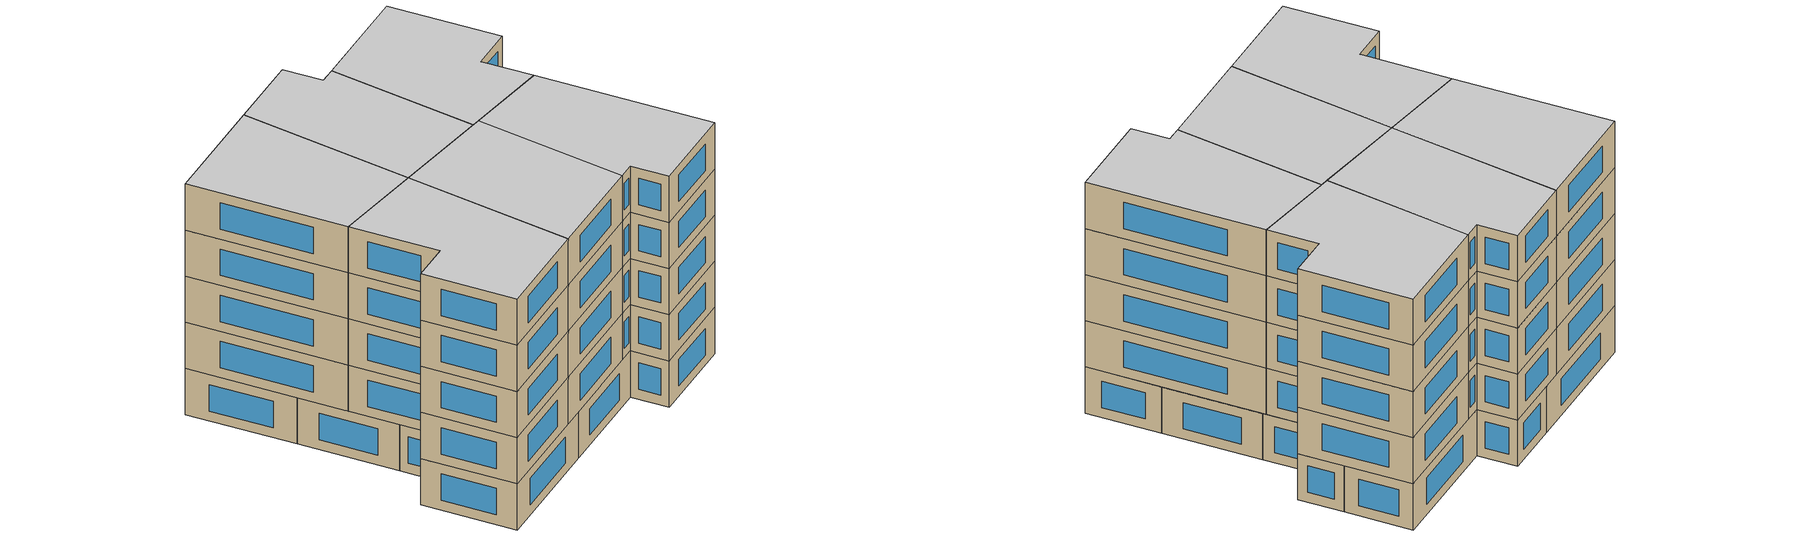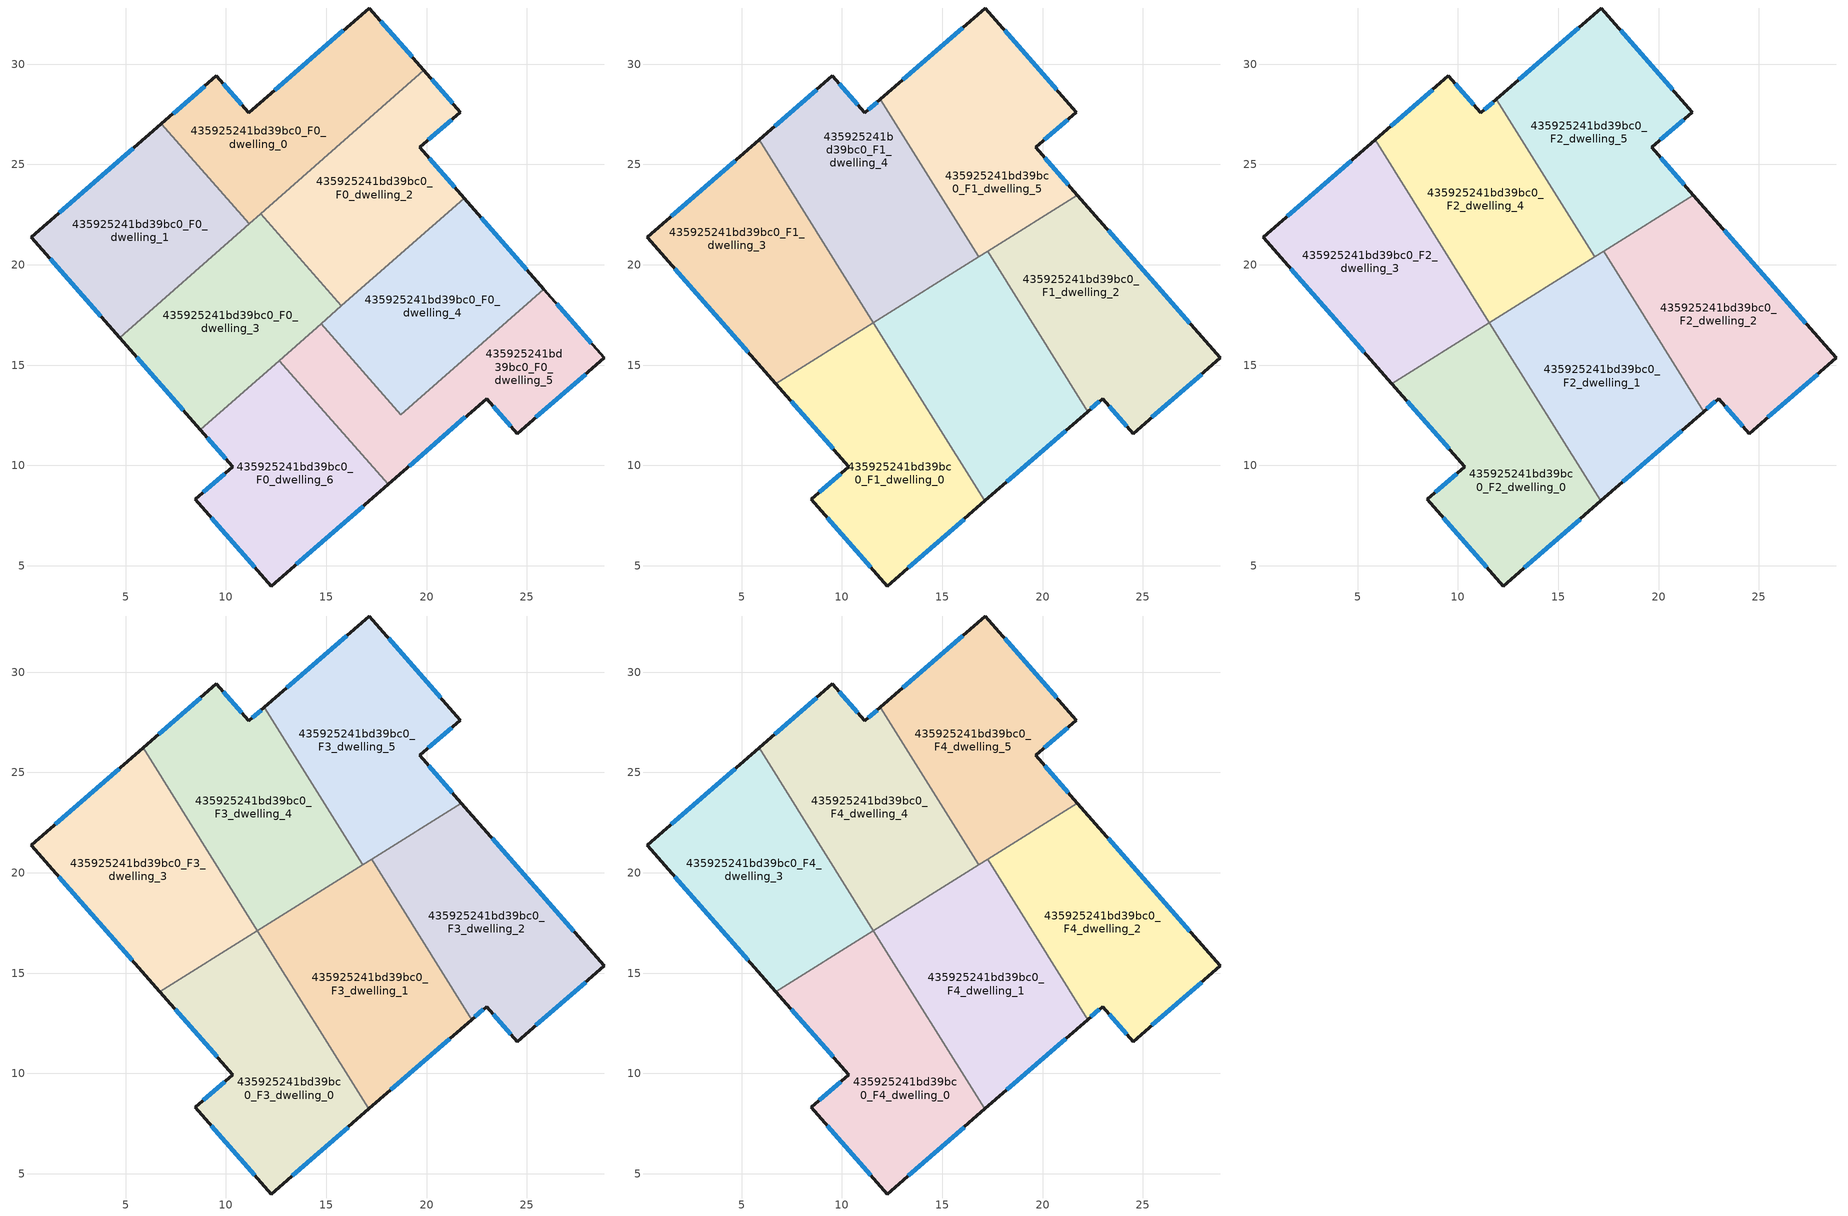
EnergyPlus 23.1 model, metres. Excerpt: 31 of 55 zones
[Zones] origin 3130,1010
435925241bd39bc0_F0_dwelling_0
 floor ground (EU_floor_Construction): 17.14,32.8 19.86,29.69 11.16,22.04 6.78,27.02 9.53,29.41 11.15,27.58 z0
 wall outside (EU_wall_Construction): 19.86,29.69 17.14,32.8 11.15,27.58 9.53,29.41 6.78,27.02 z0:3
 wall to 435925241bd39bc0_F0_dwelling_1 (EU_wall_Construction): 6.78,27.02 11.16,22.04 z0:3
 wall to 435925241bd39bc0_F0_dwelling_2 (EU_wall_Construction): 11.73,22.54 19.86,29.69 z0:3
 wall to 435925241bd39bc0_F0_dwelling_3 (EU_wall_Construction): 11.16,22.04 11.73,22.54 z0:3
 window (EU_Window_Construction): 15.86,31.68 12.43,28.69 / 19.28,30.35 17.72,32.13 / 8.94,28.9 7.37,27.53 / 10.8,27.97 9.88,29.02 z0.64:2.36
435925241bd39bc0_F0_dwelling_1
 floor ground (EU_floor_Construction): 6.78,27.02 11.16,22.04 4.7,16.36 0.3,21.38 z0
 wall outside (EU_wall_Construction): 6.78,27.02 0.3,21.38 4.7,16.36 z0:3
 wall to 435925241bd39bc0_F0_dwelling_3 (EU_wall_Construction): 4.7,16.36 11.16,22.04 z0:3
 window (EU_Window_Construction): 5.39,25.81 1.69,22.59 / 1.24,20.3 3.76,17.44 z0.64:2.36
435925241bd39bc0_F0_dwelling_2
 floor ground (EU_floor_Construction): 19.86,29.69 21.69,27.61 19.65,25.85 21.87,23.32 15.76,17.95 11.72,22.54 z0
 wall outside (EU_wall_Construction): 21.87,23.32 19.65,25.85 21.69,27.61 19.86,29.69 z0:3
 wall to 435925241bd39bc0_F0_dwelling_3 (EU_wall_Construction): 11.72,22.54 15.76,17.95 z0:3
 wall to 435925241bd39bc0_F0_dwelling_4 (EU_wall_Construction): 15.76,17.95 21.87,23.32 z0:3
 window (EU_Window_Construction): 20.09,26.22 21.25,27.23 / 21.39,23.86 20.13,25.3 / 21.3,28.06 20.26,29.24 z0.64:2.36
435925241bd39bc0_F0_dwelling_3
 floor ground (EU_floor_Construction): 11.72,22.54 15.76,17.95 8.73,11.77 4.7,16.36 z0
 wall outside (EU_wall_Construction): 4.7,16.36 8.73,11.77 z0:3
 wall to 435925241bd39bc0_F0_dwelling_6 (EU_wall_Construction): 8.73,11.77 12.66,15.22 z0:3
 wall to 435925241bd39bc0_F0_dwelling_5 (EU_wall_Construction): 12.66,15.23 14.74,17.05 z0:3
 wall to 435925241bd39bc0_F0_dwelling_4 (EU_wall_Construction): 14.74,17.05 15.76,17.95 z0:3
 window (EU_Window_Construction): 5.56,15.38 7.87,12.76 z0.64:2.36
 ceiling adiabatic (EU_roof_Construction): 15.76,17.95 14.75,19.1 6.71,14.08 8.73,11.77 z3
435925241bd39bc0_F0_dwelling_4
 floor ground (EU_floor_Construction): 21.87,23.32 25.84,18.79 18.72,12.53 14.74,17.05 z0
 wall outside (EU_wall_Construction): 25.84,18.79 21.87,23.32 z0:3
 wall to 435925241bd39bc0_F0_dwelling_5 (EU_wall_Construction): 14.74,17.05 18.72,12.53 25.84,18.79 z0:3
 window (EU_Window_Construction): 24.99,19.76 22.72,22.35 z0.64:2.36
435925241bd39bc0_F0_dwelling_5
 floor ground (EU_floor_Construction): 25.84,18.79 28.85,15.36 24.52,11.59 22.99,13.33 18.08,9.06 12.66,15.22 14.74,17.05 18.72,12.53 z0
 wall outside (EU_wall_Construction): 18.08,9.06 22.99,13.33 24.52,11.59 28.85,15.36 25.84,18.79 z0:3
 wall to 435925241bd39bc0_F0_dwelling_6 (EU_wall_Construction): 12.66,15.22 18.08,9.06 z0:3
 window (EU_Window_Construction): 28.2,16.09 26.48,18.05 / 25.45,12.4 27.92,14.55 / 23.32,12.96 24.19,11.97 / 19.13,9.97 21.94,12.42 z0.64:2.36
435925241bd39bc0_F0_dwelling_6
 floor ground (EU_floor_Construction): 12.66,15.22 18.08,9.06 12.26,3.99 8.46,8.32 10.34,9.94 8.73,11.77 z0
 wall outside (EU_wall_Construction): 8.73,11.77 10.34,9.94 8.46,8.32 12.26,3.99 18.08,9.06 z0:3
 window (EU_Window_Construction): 9.07,11.38 9.99,10.33 / 13.5,5.08 16.83,7.97 / 9.28,7.39 11.44,4.92 / 9.94,9.59 8.86,8.67 z0.64:2.36
435925241bd39bc0_F1_dwelling_0
 floor to 435925241bd39bc0_F0_dwelling_6 (EU_floor_Construction): 12.99,14.85 17.13,8.23 12.26,3.99 8.46,8.32 10.34,9.94 8.73,11.77 12.66,15.22 z3
 floor to 435925241bd39bc0_F0_dwelling_5 (EU_floor_Construction): 12.72,15.28 12.99,14.85 12.66,15.22 z3
 floor adiabatic (EU_floor_Construction): 11.57,17.12 12.72,15.28 8.73,11.77 6.71,14.08 z3
 wall outside (EU_wall_Construction): 6.71,14.08 10.34,9.94 8.46,8.32 12.26,3.99 17.13,8.23 z3:6
 wall to 435925241bd39bc0_F1_dwelling_1 (EU_wall_Construction): 17.13,8.23 11.57,17.12 z3:6
 wall to 435925241bd39bc0_F1_dwelling_3 (EU_wall_Construction): 11.57,17.11 6.71,14.08 z3:6
 window (EU_Window_Construction): 7.49,13.19 9.56,10.83 / 13.3,4.9 16.08,7.32 / 9.28,7.39 11.44,4.92 / 9.94,9.59 8.86,8.67 z3.64:5.36
435925241bd39bc0_F1_dwelling_1
 floor to 435925241bd39bc0_F0_dwelling_5 (EU_floor_Construction): 21.06,14.59 22.24,12.68 18.08,9.06 12.99,14.85 12.72,15.28 14.74,17.05 18.72,12.53 z3
 floor to 435925241bd39bc0_F0_dwelling_6 (EU_floor_Construction): 12.99,14.85 18.08,9.06 17.13,8.23 z3
 floor to 435925241bd39bc0_F0_dwelling_4 (EU_floor_Construction): 17.82,19.76 21.06,14.59 18.72,12.53 14.74,17.05 z3
 floor to 435925241bd39bc0_F0_dwelling_2 (EU_floor_Construction): 17.26,20.67 17.82,19.76 15.76,17.95 14.75,19.1 z3
 floor adiabatic (EU_floor_Construction): 14.75,19.1 15.76,17.95 12.72,15.28 11.57,17.12 z3
 wall outside (EU_wall_Construction): 17.13,8.23 22.24,12.68 z3:6
 wall to 435925241bd39bc0_F1_dwelling_2 (EU_wall_Construction): 22.24,12.68 17.26,20.67 z3:6
 wall to 435925241bd39bc0_F1_dwelling_4 (EU_wall_Construction): 16.82,20.4 11.57,17.12 z3:6
 wall to 435925241bd39bc0_F1_dwelling_5 (EU_wall_Construction): 17.25,20.67 16.82,20.4 z3:6
 window (EU_Window_Construction): 18.22,9.18 21.15,11.73 z3.64:5.36
435925241bd39bc0_F1_dwelling_2
 floor to 435925241bd39bc0_F0_dwelling_4 (EU_floor_Construction): 21.87,23.32 25.84,18.79 21.06,14.59 17.82,19.76 z3
 floor to 435925241bd39bc0_F0_dwelling_5 (EU_floor_Construction): 25.84,18.79 28.85,15.36 24.52,11.59 22.99,13.33 22.24,12.68 21.06,14.59 z3
 floor to 435925241bd39bc0_F0_dwelling_2 (EU_floor_Construction): 21.74,23.47 21.87,23.32 17.82,19.76 17.26,20.67 z3
 wall outside (EU_wall_Construction): 22.24,12.68 22.99,13.33 24.52,11.59 28.85,15.36 21.74,23.47 z3:6
 wall to 435925241bd39bc0_F1_dwelling_5 (EU_wall_Construction): 21.74,23.47 17.26,20.67 z3:6
 window (EU_Window_Construction): 27.32,17.09 23.26,21.73 / 25.45,12.4 27.92,14.55 / 23.32,12.96 24.19,11.97 / 22.4,12.82 22.83,13.19 z3.64:5.36
435925241bd39bc0_F1_dwelling_3
 floor to 435925241bd39bc0_F0_dwelling_1 (EU_floor_Construction): 5.87,26.23 9.44,20.53 4.7,16.36 0.3,21.38 z3
 floor to 435925241bd39bc0_F0_dwelling_3 (EU_floor_Construction): 9.44,20.53 11.57,17.11 6.71,14.08 4.7,16.36 z3
 wall outside (EU_wall_Construction): 5.87,26.23 0.3,21.38 6.71,14.08 z3:6
 wall to 435925241bd39bc0_F1_dwelling_4 (EU_wall_Construction): 11.57,17.11 5.87,26.23 z3:6
 window (EU_Window_Construction): 1.67,19.81 5.34,15.64 / 4.68,25.19 1.49,22.42 z3.64:5.36
435925241bd39bc0_F1_dwelling_4
 floor to 435925241bd39bc0_F0_dwelling_0 (EU_floor_Construction): 11.92,28.25 14.15,24.67 11.16,22.04 6.78,27.02 9.53,29.41 11.15,27.58 z3
 floor to 435925241bd39bc0_F0_dwelling_1 (EU_floor_Construction): 6.78,27.02 11.16,22.04 9.44,20.53 5.87,26.23 z3
 floor to 435925241bd39bc0_F0_dwelling_2 (EU_floor_Construction): 14.15,24.67 16.82,20.4 14.75,19.1 11.73,22.54 z3
 floor to 435925241bd39bc0_F0_dwelling_3 (EU_floor_Construction): 11.73,22.54 14.75,19.1 11.57,17.11 9.44,20.53 z3
 wall outside (EU_wall_Construction): 11.92,28.25 11.15,27.58 9.53,29.41 5.87,26.23 z3:6
 wall to 435925241bd39bc0_F1_dwelling_5 (EU_wall_Construction): 16.82,20.4 11.92,28.25 z3:6
 window (EU_Window_Construction): 8.75,28.73 6.65,26.91 / 10.8,27.97 9.88,29.02 / 11.75,28.1 11.31,27.72 z3.64:5.36
435925241bd39bc0_F1_dwelling_5
 floor to 435925241bd39bc0_F0_dwelling_0 (EU_floor_Construction): 17.14,32.8 19.86,29.69 14.15,24.67 11.92,28.25 z3
 floor to 435925241bd39bc0_F0_dwelling_2 (EU_floor_Construction): 19.86,29.69 21.69,27.61 19.65,25.85 21.74,23.47 16.82,20.4 14.15,24.67 z3
 wall outside (EU_wall_Construction): 21.74,23.47 19.65,25.85 21.69,27.61 17.14,32.8 11.92,28.25 z3:6
 window (EU_Window_Construction): 21.29,23.98 20.1,25.34 / 16.02,31.82 13.04,29.22 / 20.71,28.72 18.11,31.69 / 20.09,26.22 21.25,27.23 z3.64:5.36
435925241bd39bc0_F2_dwelling_0
 floor to 435925241bd39bc0_F1_dwelling_0 (EU_floor_Construction): 11.57,17.12 17.13,8.23 12.26,3.99 8.46,8.32 10.34,9.94 6.71,14.08 z6
 wall outside (EU_wall_Construction): 6.71,14.08 10.34,9.94 8.46,8.32 12.26,3.99 17.13,8.23 z6:9
 wall to 435925241bd39bc0_F2_dwelling_1 (EU_wall_Construction): 17.13,8.23 11.57,17.12 z6:9
 wall to 435925241bd39bc0_F2_dwelling_3 (EU_wall_Construction): 11.57,17.11 6.71,14.08 z6:9
 window (EU_Window_Construction): 7.49,13.19 9.56,10.83 / 13.3,4.9 16.08,7.32 / 9.28,7.39 11.44,4.92 / 9.94,9.59 8.86,8.67 z6.64:8.36
435925241bd39bc0_F2_dwelling_1
 floor to 435925241bd39bc0_F1_dwelling_1 (EU_floor_Construction): 17.26,20.67 22.24,12.68 17.13,8.23 11.57,17.12 z6
 wall outside (EU_wall_Construction): 17.13,8.23 22.24,12.68 z6:9
 wall to 435925241bd39bc0_F2_dwelling_2 (EU_wall_Construction): 22.24,12.68 17.26,20.67 z6:9
 wall to 435925241bd39bc0_F2_dwelling_4 (EU_wall_Construction): 16.82,20.4 11.57,17.12 z6:9
 wall to 435925241bd39bc0_F2_dwelling_5 (EU_wall_Construction): 17.25,20.67 16.82,20.4 z6:9
 window (EU_Window_Construction): 18.22,9.18 21.15,11.73 z6.64:8.36
435925241bd39bc0_F2_dwelling_2
 floor to 435925241bd39bc0_F1_dwelling_2 (EU_floor_Construction): 21.74,23.47 28.85,15.36 24.52,11.59 22.99,13.33 22.24,12.68 17.26,20.67 z6
 wall outside (EU_wall_Construction): 22.24,12.68 22.99,13.33 24.52,11.59 28.85,15.36 21.74,23.47 z6:9
 wall to 435925241bd39bc0_F2_dwelling_5 (EU_wall_Construction): 21.74,23.47 17.26,20.67 z6:9
 window (EU_Window_Construction): 27.32,17.09 23.26,21.73 / 25.45,12.4 27.92,14.55 / 23.32,12.96 24.19,11.97 / 22.4,12.82 22.83,13.19 z6.64:8.36
435925241bd39bc0_F2_dwelling_3
 floor to 435925241bd39bc0_F1_dwelling_3 (EU_floor_Construction): 5.87,26.23 11.57,17.11 6.71,14.08 0.3,21.38 z6
 wall outside (EU_wall_Construction): 5.87,26.23 0.3,21.38 6.71,14.08 z6:9
 wall to 435925241bd39bc0_F2_dwelling_4 (EU_wall_Construction): 11.57,17.11 5.87,26.23 z6:9
 window (EU_Window_Construction): 1.67,19.81 5.34,15.64 / 4.68,25.19 1.49,22.42 z6.64:8.36
435925241bd39bc0_F2_dwelling_4
 floor to 435925241bd39bc0_F1_dwelling_4 (EU_floor_Construction): 11.92,28.25 16.82,20.4 11.57,17.11 5.87,26.23 9.53,29.41 11.15,27.58 z6
 wall outside (EU_wall_Construction): 11.92,28.25 11.15,27.58 9.53,29.41 5.87,26.23 z6:9
 wall to 435925241bd39bc0_F2_dwelling_5 (EU_wall_Construction): 16.82,20.4 11.92,28.25 z6:9
 window (EU_Window_Construction): 8.75,28.73 6.65,26.91 / 10.8,27.97 9.88,29.02 / 11.75,28.1 11.31,27.72 z6.64:8.36
435925241bd39bc0_F2_dwelling_5
 floor to 435925241bd39bc0_F1_dwelling_5 (EU_floor_Construction): 17.14,32.8 21.69,27.61 19.65,25.85 21.74,23.47 16.82,20.4 11.92,28.25 z6
 wall outside (EU_wall_Construction): 21.74,23.47 19.65,25.85 21.69,27.61 17.14,32.8 11.92,28.25 z6:9
 window (EU_Window_Construction): 21.29,23.98 20.1,25.34 / 16.02,31.82 13.04,29.22 / 20.71,28.72 18.11,31.69 / 20.09,26.22 21.25,27.23 z6.64:8.36
435925241bd39bc0_F3_dwelling_0
 floor to 435925241bd39bc0_F2_dwelling_0 (EU_floor_Construction): 11.57,17.12 17.13,8.23 12.26,3.99 8.46,8.32 10.34,9.94 6.71,14.08 z9
 wall outside (EU_wall_Construction): 6.71,14.08 10.34,9.94 8.46,8.32 12.26,3.99 17.13,8.23 z9:12
 wall to 435925241bd39bc0_F3_dwelling_1 (EU_wall_Construction): 17.13,8.23 11.57,17.12 z9:12
 wall to 435925241bd39bc0_F3_dwelling_3 (EU_wall_Construction): 11.57,17.11 6.71,14.08 z9:12
 window (EU_Window_Construction): 7.49,13.19 9.56,10.83 / 13.3,4.9 16.08,7.32 / 9.28,7.39 11.44,4.92 / 9.94,9.59 8.86,8.67 z9.64:11.36
435925241bd39bc0_F3_dwelling_1
 floor to 435925241bd39bc0_F2_dwelling_1 (EU_floor_Construction): 17.26,20.67 22.24,12.68 17.13,8.23 11.57,17.12 z9
 wall outside (EU_wall_Construction): 17.13,8.23 22.24,12.68 z9:12
 wall to 435925241bd39bc0_F3_dwelling_2 (EU_wall_Construction): 22.24,12.68 17.26,20.67 z9:12
 wall to 435925241bd39bc0_F3_dwelling_4 (EU_wall_Construction): 16.82,20.4 11.57,17.12 z9:12
 wall to 435925241bd39bc0_F3_dwelling_5 (EU_wall_Construction): 17.25,20.67 16.82,20.4 z9:12
 window (EU_Window_Construction): 18.22,9.18 21.15,11.73 z9.64:11.36
435925241bd39bc0_F3_dwelling_2
 floor to 435925241bd39bc0_F2_dwelling_2 (EU_floor_Construction): 21.74,23.47 28.85,15.36 24.52,11.59 22.99,13.33 22.24,12.68 17.26,20.67 z9
 wall outside (EU_wall_Construction): 22.24,12.68 22.99,13.33 24.52,11.59 28.85,15.36 21.74,23.47 z9:12
 wall to 435925241bd39bc0_F3_dwelling_5 (EU_wall_Construction): 21.74,23.47 17.26,20.67 z9:12
 window (EU_Window_Construction): 27.32,17.09 23.26,21.73 / 25.45,12.4 27.92,14.55 / 23.32,12.96 24.19,11.97 / 22.4,12.82 22.83,13.19 z9.64:11.36
435925241bd39bc0_F3_dwelling_3
 floor to 435925241bd39bc0_F2_dwelling_3 (EU_floor_Construction): 5.87,26.23 11.57,17.11 6.71,14.08 0.3,21.38 z9
 wall outside (EU_wall_Construction): 5.87,26.23 0.3,21.38 6.71,14.08 z9:12
 wall to 435925241bd39bc0_F3_dwelling_4 (EU_wall_Construction): 11.57,17.11 5.87,26.23 z9:12
 window (EU_Window_Construction): 1.67,19.81 5.34,15.64 / 4.68,25.19 1.49,22.42 z9.64:11.36
435925241bd39bc0_F3_dwelling_4
 floor to 435925241bd39bc0_F2_dwelling_4 (EU_floor_Construction): 11.92,28.25 16.82,20.4 11.57,17.11 5.87,26.23 9.53,29.41 11.15,27.58 z9
 wall outside (EU_wall_Construction): 11.92,28.25 11.15,27.58 9.53,29.41 5.87,26.23 z9:12
 wall to 435925241bd39bc0_F3_dwelling_5 (EU_wall_Construction): 16.82,20.4 11.92,28.25 z9:12
 window (EU_Window_Construction): 8.75,28.73 6.65,26.91 / 10.8,27.97 9.88,29.02 / 11.75,28.1 11.31,27.72 z9.64:11.36
435925241bd39bc0_F3_dwelling_5
 floor to 435925241bd39bc0_F2_dwelling_5 (EU_floor_Construction): 17.14,32.8 21.69,27.61 19.65,25.85 21.74,23.47 16.82,20.4 11.92,28.25 z9
 wall outside (EU_wall_Construction): 21.74,23.47 19.65,25.85 21.69,27.61 17.14,32.8 11.92,28.25 z9:12
 window (EU_Window_Construction): 21.29,23.98 20.1,25.34 / 16.02,31.82 13.04,29.22 / 20.71,28.72 18.11,31.69 / 20.09,26.22 21.25,27.23 z9.64:11.36
435925241bd39bc0_F4_dwelling_0
 floor to 435925241bd39bc0_F3_dwelling_0 (EU_floor_Construction): 11.57,17.12 17.13,8.23 12.26,3.99 8.46,8.32 10.34,9.94 6.71,14.08 z12
 wall outside (EU_wall_Construction): 6.71,14.08 10.34,9.94 8.46,8.32 12.26,3.99 17.13,8.23 z12:15
 wall to 435925241bd39bc0_F4_dwelling_1 (EU_wall_Construction): 17.13,8.23 11.57,17.12 z12:15
 wall to 435925241bd39bc0_F4_dwelling_3 (EU_wall_Construction): 11.57,17.11 6.71,14.08 z12:15
 window (EU_Window_Construction): 7.49,13.19 9.56,10.83 / 13.3,4.9 16.08,7.32 / 9.28,7.39 11.44,4.92 / 9.94,9.59 8.86,8.67 z12.64:14.36
 ceiling to 435925241bd39bc0_F5_dwelling_0 (EU_floor_Construction): 17.13,8.23 11.57,17.12 6.71,14.08 10.34,9.94 8.46,8.32 12.26,3.99 z15
435925241bd39bc0_F4_dwelling_1
 floor to 435925241bd39bc0_F3_dwelling_1 (EU_floor_Construction): 17.26,20.67 22.24,12.68 17.13,8.23 11.57,17.12 z12
 wall outside (EU_wall_Construction): 17.13,8.23 22.24,12.68 z12:15
 wall to 435925241bd39bc0_F4_dwelling_2 (EU_wall_Construction): 22.24,12.68 17.26,20.67 z12:15
 wall to 435925241bd39bc0_F4_dwelling_4 (EU_wall_Construction): 16.82,20.4 11.57,17.12 z12:15
 wall to 435925241bd39bc0_F4_dwelling_5 (EU_wall_Construction): 17.25,20.67 16.82,20.4 z12:15
 window (EU_Window_Construction): 18.22,9.18 21.15,11.73 z12.64:14.36
 ceiling to 435925241bd39bc0_F5_dwelling_1 (EU_floor_Construction): 22.24,12.68 17.26,20.67 11.57,17.12 17.13,8.23 z15
435925241bd39bc0_F4_dwelling_2
 floor to 435925241bd39bc0_F3_dwelling_2 (EU_floor_Construction): 21.74,23.47 28.85,15.36 24.52,11.59 22.99,13.33 22.24,12.68 17.26,20.67 z12
 wall outside (EU_wall_Construction): 22.24,12.68 22.99,13.33 24.52,11.59 28.85,15.36 21.74,23.47 z12:15
 wall to 435925241bd39bc0_F4_dwelling_5 (EU_wall_Construction): 21.74,23.47 17.26,20.67 z12:15
 window (EU_Window_Construction): 27.32,17.09 23.26,21.73 / 25.45,12.4 27.92,14.55 / 23.32,12.96 24.19,11.97 / 22.4,12.82 22.83,13.19 z12.64:14.36
 ceiling to 435925241bd39bc0_F5_dwelling_2 (EU_floor_Construction): 28.85,15.36 21.74,23.47 17.26,20.67 22.24,12.68 22.99,13.33 24.52,11.59 z15
435925241bd39bc0_F4_dwelling_3
 floor to 435925241bd39bc0_F3_dwelling_3 (EU_floor_Construction): 5.87,26.23 11.57,17.11 6.71,14.08 0.3,21.38 z12
 wall outside (EU_wall_Construction): 5.87,26.23 0.3,21.38 6.71,14.08 z12:15
 wall to 435925241bd39bc0_F4_dwelling_4 (EU_wall_Construction): 11.57,17.11 5.87,26.23 z12:15
 window (EU_Window_Construction): 1.67,19.81 5.34,15.64 / 4.68,25.19 1.49,22.42 z12.64:14.36
 ceiling to 435925241bd39bc0_F5_dwelling_3 (EU_floor_Construction): 11.57,17.11 5.87,26.23 0.3,21.38 6.71,14.08 z15
435925241bd39bc0_F4_dwelling_4
 floor to 435925241bd39bc0_F3_dwelling_4 (EU_floor_Construction): 11.92,28.25 16.82,20.4 11.57,17.11 5.87,26.23 9.53,29.41 11.15,27.58 z12
 wall outside (EU_wall_Construction): 11.92,28.25 11.15,27.58 9.53,29.41 5.87,26.23 z12:15
 wall to 435925241bd39bc0_F4_dwelling_5 (EU_wall_Construction): 16.82,20.4 11.92,28.25 z12:15
 window (EU_Window_Construction): 8.75,28.73 6.65,26.91 / 10.8,27.97 9.88,29.02 / 11.75,28.1 11.31,27.72 z12.64:14.36
 ceiling to 435925241bd39bc0_F5_dwelling_4 (EU_floor_Construction): 16.82,20.4 11.92,28.25 11.15,27.58 9.53,29.41 5.87,26.23 11.57,17.11 z15
435925241bd39bc0_F4_dwelling_5
 floor to 435925241bd39bc0_F3_dwelling_5 (EU_floor_Construction): 17.14,32.8 21.69,27.61 19.65,25.85 21.74,23.47 16.82,20.4 11.92,28.25 z12
 wall outside (EU_wall_Construction): 21.74,23.47 19.65,25.85 21.69,27.61 17.14,32.8 11.92,28.25 z12:15
 window (EU_Window_Construction): 21.29,23.98 20.1,25.34 / 16.02,31.82 13.04,29.22 / 20.71,28.72 18.11,31.69 / 20.09,26.22 21.25,27.23 z12.64:14.36
 ceiling to 435925241bd39bc0_F5_dwelling_5 (EU_floor_Construction): 21.74,23.47 19.65,25.85 21.69,27.61 17.14,32.8 11.92,28.25 16.82,20.4 z15
[Building]
EU S2 Campaign: North Axis=0; Terrain=City; Solar Distribution=FullExterior
[Site:Location]
Yerevan-Zvartnots.Intl.AP: Latitude=40.15; Longitude=44.383; Time Zone=4; Elevation=854
[SizingPeriod:WeatherFileDays]
AnnualSizingPeriod: Begin Month=1; Begin Day of Month=1; End Month=12; End Day of Month=31; Day of Week for Start Day=Monday; Use Weather File Daylight Saving Period=No; Use Weather File Rain and Snow Indicators=No
[MATERIAL]
EU_InternalMass_Material: Roughness=MediumRough; Thickness=0.1; Conductivity=1; Density=1800; Specific Heat=900; Thermal Absorptance=0.9; Solar Absorptance=0.7; Visible Absorptance=0.7
[MATERIAL:NOMASS] Roughness=MediumRough; Thermal Absorptance=0.9; Solar Absorptance=0.7; Visible Absorptance=0.7
Name | Thermal Resistance
EU_wall_NoMass | 1.05043
EU_roof_NoMass | 1.45357
EU_floor_NoMass | 0.478065
[WINDOWMATERIAL:SIMPLEGLAZINGSYSTEM]
EU_Window_SimpleGlazing: UFactor=2.5566; Solar Heat Gain Coefficient=0.75; Visible Transmittance=0.75
[CONSTRUCTION]
EU_wall_Construction: EU_wall_NoMass
EU_roof_Construction: EU_roof_NoMass
EU_floor_Construction: EU_floor_NoMass
EU_Window_Construction: EU_Window_SimpleGlazing
EU_InternalMass_Construction: EU_InternalMass_Material
[ZONE] Type=1; Multiplier=1; Ceiling Height=autocalculate; Floor Area=autocalculate; Part of Total Floor Area=Yes
Name | Volume
435925241bd39bc0_F0_dwelling_0 | 171.416
435925241bd39bc0_F1_dwelling_0; 435925241bd39bc0_F2_dwelling_0; 435925241bd39bc0_F3_dwelling_0; 435925241bd39bc0_F4_dwelling_0 | 199.975
435925241bd39bc0_F0_dwelling_1 | 171.42
435925241bd39bc0_F1_dwelling_1; 435925241bd39bc0_F2_dwelling_1; 435925241bd39bc0_F3_dwelling_1; 435925241bd39bc0_F4_dwelling_1 | 199.999
435925241bd39bc0_F0_dwelling_2 | 171.419
435925241bd39bc0_F1_dwelling_2; 435925241bd39bc0_F2_dwelling_2; 435925241bd39bc0_F3_dwelling_2; 435925241bd39bc0_F4_dwelling_2 | 199.983
435925241bd39bc0_F0_dwelling_3 | 171.424
435925241bd39bc0_F1_dwelling_3; 435925241bd39bc0_F2_dwelling_3; 435925241bd39bc0_F3_dwelling_3; 435925241bd39bc0_F4_dwelling_3 | 200.003
435925241bd39bc0_F0_dwelling_4 | 171.43
435925241bd39bc0_F1_dwelling_4; 435925241bd39bc0_F2_dwelling_4; 435925241bd39bc0_F3_dwelling_4; 435925241bd39bc0_F4_dwelling_4 | 199.979
435925241bd39bc0_F0_dwelling_5 | 171.413
435925241bd39bc0_F1_dwelling_5; 435925241bd39bc0_F2_dwelling_5; 435925241bd39bc0_F3_dwelling_5; 435925241bd39bc0_F4_dwelling_5 | 199.982
435925241bd39bc0_F0_dwelling_6 | 171.428
[INTERNALMASS] Construction=EU_InternalMass_Construction
Name | Zone or ZoneList | Surface Area
435925241bd39bc0_F0_dwelling_0_EU_InternalMass | 435925241bd39bc0_F0_dwelling_0 | 57.1393
435925241bd39bc0_F0_dwelling_1_EU_InternalMass | 435925241bd39bc0_F0_dwelling_1 | 57.14
435925241bd39bc0_F0_dwelling_2_EU_InternalMass | 435925241bd39bc0_F0_dwelling_2 | 57.1394
435925241bd39bc0_F0_dwelling_3_EU_InternalMass | 435925241bd39bc0_F0_dwelling_3 | 57.1407
435925241bd39bc0_F0_dwelling_4_EU_InternalMass | 435925241bd39bc0_F0_dwelling_4 | 57.1422
435925241bd39bc0_F0_dwelling_5_EU_InternalMass | 435925241bd39bc0_F0_dwelling_5 | 57.1378
435925241bd39bc0_F0_dwelling_6_EU_InternalMass | 435925241bd39bc0_F0_dwelling_6 | 57.1424
435925241bd39bc0_F1_dwelling_0_EU_InternalMass | 435925241bd39bc0_F1_dwelling_0 | 66.6584
435925241bd39bc0_F1_dwelling_1_EU_InternalMass | 435925241bd39bc0_F1_dwelling_1 | 66.6665
435925241bd39bc0_F1_dwelling_2_EU_InternalMass | 435925241bd39bc0_F1_dwelling_2 | 66.661
435925241bd39bc0_F1_dwelling_3_EU_InternalMass | 435925241bd39bc0_F1_dwelling_3 | 66.6677
435925241bd39bc0_F1_dwelling_4_EU_InternalMass | 435925241bd39bc0_F1_dwelling_4 | 66.6595
435925241bd39bc0_F1_dwelling_5_EU_InternalMass | 435925241bd39bc0_F1_dwelling_5 | 66.6609
435925241bd39bc0_F2_dwelling_0_EU_InternalMass | 435925241bd39bc0_F2_dwelling_0 | 66.6584
435925241bd39bc0_F2_dwelling_1_EU_InternalMass | 435925241bd39bc0_F2_dwelling_1 | 66.6665
435925241bd39bc0_F2_dwelling_2_EU_InternalMass | 435925241bd39bc0_F2_dwelling_2 | 66.661
435925241bd39bc0_F2_dwelling_3_EU_InternalMass | 435925241bd39bc0_F2_dwelling_3 | 66.6677
435925241bd39bc0_F2_dwelling_4_EU_InternalMass | 435925241bd39bc0_F2_dwelling_4 | 66.6595
435925241bd39bc0_F2_dwelling_5_EU_InternalMass | 435925241bd39bc0_F2_dwelling_5 | 66.6609
435925241bd39bc0_F3_dwelling_0_EU_InternalMass | 435925241bd39bc0_F3_dwelling_0 | 66.6584
435925241bd39bc0_F3_dwelling_1_EU_InternalMass | 435925241bd39bc0_F3_dwelling_1 | 66.6665
435925241bd39bc0_F3_dwelling_2_EU_InternalMass | 435925241bd39bc0_F3_dwelling_2 | 66.661
435925241bd39bc0_F3_dwelling_3_EU_InternalMass | 435925241bd39bc0_F3_dwelling_3 | 66.6677
435925241bd39bc0_F3_dwelling_4_EU_InternalMass | 435925241bd39bc0_F3_dwelling_4 | 66.6595
435925241bd39bc0_F3_dwelling_5_EU_InternalMass | 435925241bd39bc0_F3_dwelling_5 | 66.6609
435925241bd39bc0_F4_dwelling_0_EU_InternalMass | 435925241bd39bc0_F4_dwelling_0 | 66.6584
435925241bd39bc0_F4_dwelling_1_EU_InternalMass | 435925241bd39bc0_F4_dwelling_1 | 66.6665
435925241bd39bc0_F4_dwelling_2_EU_InternalMass | 435925241bd39bc0_F4_dwelling_2 | 66.661
435925241bd39bc0_F4_dwelling_3_EU_InternalMass | 435925241bd39bc0_F4_dwelling_3 | 66.6677
435925241bd39bc0_F4_dwelling_4_EU_InternalMass | 435925241bd39bc0_F4_dwelling_4 | 66.6595
435925241bd39bc0_F4_dwelling_5_EU_InternalMass | 435925241bd39bc0_F4_dwelling_5 | 66.6609
[OTHEREQUIPMENT] Fuel Type=Electricity; Design Level Calculation Method=Watts/Area; Power per Zone Floor Area=1; Fraction Latent=0; Fraction Radiant=0; Fraction Lost=0; Carbon Dioxide Generation Rate=0; EndUse Subcategory=EU_Step8_InternalGains
Name | Zone or ZoneList or Space or SpaceList | Schedule
EU_Step8_InternalGain_435925241bd39bc0_F0_dwelling_0_f000 | 435925241bd39bc0_F0_dwelling_0 | EU_Step8_GainSchedule_435925241bd39bc0_F0_dwelling_0_f000
EU_Step8_InternalGain_435925241bd39bc0_F0_dwelling_1_f000 | 435925241bd39bc0_F0_dwelling_1 | EU_Step8_GainSchedule_435925241bd39bc0_F0_dwelling_1_f000
EU_Step8_InternalGain_435925241bd39bc0_F0_dwelling_2_f000 | 435925241bd39bc0_F0_dwelling_2 | EU_Step8_GainSchedule_435925241bd39bc0_F0_dwelling_2_f000
EU_Step8_InternalGain_435925241bd39bc0_F0_dwelling_3_f000 | 435925241bd39bc0_F0_dwelling_3 | EU_Step8_GainSchedule_435925241bd39bc0_F0_dwelling_3_f000
EU_Step8_InternalGain_435925241bd39bc0_F0_dwelling_4_f000 | 435925241bd39bc0_F0_dwelling_4 | EU_Step8_GainSchedule_435925241bd39bc0_F0_dwelling_4_f000
EU_Step8_InternalGain_435925241bd39bc0_F0_dwelling_5_f000 | 435925241bd39bc0_F0_dwelling_5 | EU_Step8_GainSchedule_435925241bd39bc0_F0_dwelling_5_f000
EU_Step8_InternalGain_435925241bd39bc0_F0_dwelling_6_f000 | 435925241bd39bc0_F0_dwelling_6 | EU_Step8_GainSchedule_435925241bd39bc0_F0_dwelling_6_f000
EU_Step8_InternalGain_435925241bd39bc0_F1_dwelling_0_f000 | 435925241bd39bc0_F1_dwelling_0 | EU_Step8_GainSchedule_435925241bd39bc0_F1_dwelling_0_f000
EU_Step8_InternalGain_435925241bd39bc0_F1_dwelling_1_f000 | 435925241bd39bc0_F1_dwelling_1 | EU_Step8_GainSchedule_435925241bd39bc0_F1_dwelling_1_f000
EU_Step8_InternalGain_435925241bd39bc0_F1_dwelling_2_f000 | 435925241bd39bc0_F1_dwelling_2 | EU_Step8_GainSchedule_435925241bd39bc0_F1_dwelling_2_f000
EU_Step8_InternalGain_435925241bd39bc0_F1_dwelling_3_f000 | 435925241bd39bc0_F1_dwelling_3 | EU_Step8_GainSchedule_435925241bd39bc0_F1_dwelling_3_f000
EU_Step8_InternalGain_435925241bd39bc0_F1_dwelling_4_f000 | 435925241bd39bc0_F1_dwelling_4 | EU_Step8_GainSchedule_435925241bd39bc0_F1_dwelling_4_f000
EU_Step8_InternalGain_435925241bd39bc0_F1_dwelling_5_f000 | 435925241bd39bc0_F1_dwelling_5 | EU_Step8_GainSchedule_435925241bd39bc0_F1_dwelling_5_f000
EU_Step8_InternalGain_435925241bd39bc0_F2_dwelling_0_f000 | 435925241bd39bc0_F2_dwelling_0 | EU_Step8_GainSchedule_435925241bd39bc0_F2_dwelling_0_f000
EU_Step8_InternalGain_435925241bd39bc0_F2_dwelling_1_f000 | 435925241bd39bc0_F2_dwelling_1 | EU_Step8_GainSchedule_435925241bd39bc0_F2_dwelling_1_f000
EU_Step8_InternalGain_435925241bd39bc0_F2_dwelling_2_f000 | 435925241bd39bc0_F2_dwelling_2 | EU_Step8_GainSchedule_435925241bd39bc0_F2_dwelling_2_f000
EU_Step8_InternalGain_435925241bd39bc0_F2_dwelling_3_f000 | 435925241bd39bc0_F2_dwelling_3 | EU_Step8_GainSchedule_435925241bd39bc0_F2_dwelling_3_f000
EU_Step8_InternalGain_435925241bd39bc0_F2_dwelling_4_f000 | 435925241bd39bc0_F2_dwelling_4 | EU_Step8_GainSchedule_435925241bd39bc0_F2_dwelling_4_f000
EU_Step8_InternalGain_435925241bd39bc0_F2_dwelling_5_f000 | 435925241bd39bc0_F2_dwelling_5 | EU_Step8_GainSchedule_435925241bd39bc0_F2_dwelling_5_f000
EU_Step8_InternalGain_435925241bd39bc0_F3_dwelling_0_f000 | 435925241bd39bc0_F3_dwelling_0 | EU_Step8_GainSchedule_435925241bd39bc0_F3_dwelling_0_f000
EU_Step8_InternalGain_435925241bd39bc0_F3_dwelling_1_f000 | 435925241bd39bc0_F3_dwelling_1 | EU_Step8_GainSchedule_435925241bd39bc0_F3_dwelling_1_f000
EU_Step8_InternalGain_435925241bd39bc0_F3_dwelling_2_f000 | 435925241bd39bc0_F3_dwelling_2 | EU_Step8_GainSchedule_435925241bd39bc0_F3_dwelling_2_f000
EU_Step8_InternalGain_435925241bd39bc0_F3_dwelling_3_f000 | 435925241bd39bc0_F3_dwelling_3 | EU_Step8_GainSchedule_435925241bd39bc0_F3_dwelling_3_f000
EU_Step8_InternalGain_435925241bd39bc0_F3_dwelling_4_f000 | 435925241bd39bc0_F3_dwelling_4 | EU_Step8_GainSchedule_435925241bd39bc0_F3_dwelling_4_f000
EU_Step8_InternalGain_435925241bd39bc0_F3_dwelling_5_f000 | 435925241bd39bc0_F3_dwelling_5 | EU_Step8_GainSchedule_435925241bd39bc0_F3_dwelling_5_f000
EU_Step8_InternalGain_435925241bd39bc0_F4_dwelling_0_f000 | 435925241bd39bc0_F4_dwelling_0 | EU_Step8_GainSchedule_435925241bd39bc0_F4_dwelling_0_f000
EU_Step8_InternalGain_435925241bd39bc0_F4_dwelling_1_f000 | 435925241bd39bc0_F4_dwelling_1 | EU_Step8_GainSchedule_435925241bd39bc0_F4_dwelling_1_f000
EU_Step8_InternalGain_435925241bd39bc0_F4_dwelling_2_f000 | 435925241bd39bc0_F4_dwelling_2 | EU_Step8_GainSchedule_435925241bd39bc0_F4_dwelling_2_f000
EU_Step8_InternalGain_435925241bd39bc0_F4_dwelling_3_f000 | 435925241bd39bc0_F4_dwelling_3 | EU_Step8_GainSchedule_435925241bd39bc0_F4_dwelling_3_f000
EU_Step8_InternalGain_435925241bd39bc0_F4_dwelling_4_f000 | 435925241bd39bc0_F4_dwelling_4 | EU_Step8_GainSchedule_435925241bd39bc0_F4_dwelling_4_f000
EU_Step8_InternalGain_435925241bd39bc0_F4_dwelling_5_f000 | 435925241bd39bc0_F4_dwelling_5 | EU_Step8_GainSchedule_435925241bd39bc0_F4_dwelling_5_f000
[ZONEVENTILATION:DESIGNFLOWRATE] Schedule=EU_AlwaysOn; Design Flow Rate Calculation Method=AirChanges/Hour; Air Changes per Hour=0.557805; Ventilation Type=Natural; Fan Pressure Rise=0; Fan Total Efficiency=1; Constant Term Coefficient=1; Temperature Term Coefficient=0; Velocity Term Coefficient=0; Velocity Squared Term Coefficient=0; Minimum Indoor Temperature=-100; Maximum Indoor Temperature=100; Delta Temperature=-100; Minimum Outdoor Temperature=-100; Maximum Outdoor Temperature=100; Maximum Wind Speed=40
Name | Zone or ZoneList or Space or SpaceList
EU_ConstantAir_435925241bd39bc0_F0_dwelling_0 | 435925241bd39bc0_F0_dwelling_0
EU_ConstantAir_435925241bd39bc0_F0_dwelling_1 | 435925241bd39bc0_F0_dwelling_1
EU_ConstantAir_435925241bd39bc0_F0_dwelling_2 | 435925241bd39bc0_F0_dwelling_2
EU_ConstantAir_435925241bd39bc0_F0_dwelling_3 | 435925241bd39bc0_F0_dwelling_3
EU_ConstantAir_435925241bd39bc0_F0_dwelling_4 | 435925241bd39bc0_F0_dwelling_4
EU_ConstantAir_435925241bd39bc0_F0_dwelling_5 | 435925241bd39bc0_F0_dwelling_5
EU_ConstantAir_435925241bd39bc0_F0_dwelling_6 | 435925241bd39bc0_F0_dwelling_6
EU_ConstantAir_435925241bd39bc0_F1_dwelling_0 | 435925241bd39bc0_F1_dwelling_0
EU_ConstantAir_435925241bd39bc0_F1_dwelling_1 | 435925241bd39bc0_F1_dwelling_1
EU_ConstantAir_435925241bd39bc0_F1_dwelling_2 | 435925241bd39bc0_F1_dwelling_2
EU_ConstantAir_435925241bd39bc0_F1_dwelling_3 | 435925241bd39bc0_F1_dwelling_3
EU_ConstantAir_435925241bd39bc0_F1_dwelling_4 | 435925241bd39bc0_F1_dwelling_4
EU_ConstantAir_435925241bd39bc0_F1_dwelling_5 | 435925241bd39bc0_F1_dwelling_5
EU_ConstantAir_435925241bd39bc0_F2_dwelling_0 | 435925241bd39bc0_F2_dwelling_0
EU_ConstantAir_435925241bd39bc0_F2_dwelling_1 | 435925241bd39bc0_F2_dwelling_1
EU_ConstantAir_435925241bd39bc0_F2_dwelling_2 | 435925241bd39bc0_F2_dwelling_2
EU_ConstantAir_435925241bd39bc0_F2_dwelling_3 | 435925241bd39bc0_F2_dwelling_3
EU_ConstantAir_435925241bd39bc0_F2_dwelling_4 | 435925241bd39bc0_F2_dwelling_4
EU_ConstantAir_435925241bd39bc0_F2_dwelling_5 | 435925241bd39bc0_F2_dwelling_5
EU_ConstantAir_435925241bd39bc0_F3_dwelling_0 | 435925241bd39bc0_F3_dwelling_0
EU_ConstantAir_435925241bd39bc0_F3_dwelling_1 | 435925241bd39bc0_F3_dwelling_1
EU_ConstantAir_435925241bd39bc0_F3_dwelling_2 | 435925241bd39bc0_F3_dwelling_2
EU_ConstantAir_435925241bd39bc0_F3_dwelling_3 | 435925241bd39bc0_F3_dwelling_3
EU_ConstantAir_435925241bd39bc0_F3_dwelling_4 | 435925241bd39bc0_F3_dwelling_4
EU_ConstantAir_435925241bd39bc0_F3_dwelling_5 | 435925241bd39bc0_F3_dwelling_5
EU_ConstantAir_435925241bd39bc0_F4_dwelling_0 | 435925241bd39bc0_F4_dwelling_0
EU_ConstantAir_435925241bd39bc0_F4_dwelling_1 | 435925241bd39bc0_F4_dwelling_1
EU_ConstantAir_435925241bd39bc0_F4_dwelling_2 | 435925241bd39bc0_F4_dwelling_2
EU_ConstantAir_435925241bd39bc0_F4_dwelling_3 | 435925241bd39bc0_F4_dwelling_3
EU_ConstantAir_435925241bd39bc0_F4_dwelling_4 | 435925241bd39bc0_F4_dwelling_4
EU_ConstantAir_435925241bd39bc0_F4_dwelling_5 | 435925241bd39bc0_F4_dwelling_5
[HVACTEMPLATE:THERMOSTAT] Constant Heating Setpoint=20; Constant Cooling Setpoint=50
EU_HeatOnly_435925241bd39bc0_F0_dwelling_0; EU_HeatOnly_435925241bd39bc0_F0_dwelling_1; EU_HeatOnly_435925241bd39bc0_F0_dwelling_2; EU_HeatOnly_435925241bd39bc0_F0_dwelling_3; EU_HeatOnly_435925241bd39bc0_F0_dwelling_4; EU_HeatOnly_435925241bd39bc0_F0_dwelling_5; EU_HeatOnly_435925241bd39bc0_F0_dwelling_6; EU_HeatOnly_435925241bd39bc0_F1_dwelling_0; EU_HeatOnly_435925241bd39bc0_F1_dwelling_1; EU_HeatOnly_435925241bd39bc0_F1_dwelling_2; EU_HeatOnly_435925241bd39bc0_F1_dwelling_3; EU_HeatOnly_435925241bd39bc0_F1_dwelling_4; EU_HeatOnly_435925241bd39bc0_F1_dwelling_5; EU_HeatOnly_435925241bd39bc0_F2_dwelling_0; EU_HeatOnly_435925241bd39bc0_F2_dwelling_1; EU_HeatOnly_435925241bd39bc0_F2_dwelling_2; EU_HeatOnly_435925241bd39bc0_F2_dwelling_3; EU_HeatOnly_435925241bd39bc0_F2_dwelling_4; EU_HeatOnly_435925241bd39bc0_F2_dwelling_5; EU_HeatOnly_435925241bd39bc0_F3_dwelling_0; EU_HeatOnly_435925241bd39bc0_F3_dwelling_1; EU_HeatOnly_435925241bd39bc0_F3_dwelling_2; EU_HeatOnly_435925241bd39bc0_F3_dwelling_3; EU_HeatOnly_435925241bd39bc0_F3_dwelling_4; EU_HeatOnly_435925241bd39bc0_F3_dwelling_5; EU_HeatOnly_435925241bd39bc0_F4_dwelling_0; EU_HeatOnly_435925241bd39bc0_F4_dwelling_1; EU_HeatOnly_435925241bd39bc0_F4_dwelling_2; EU_HeatOnly_435925241bd39bc0_F4_dwelling_3; EU_HeatOnly_435925241bd39bc0_F4_dwelling_4; EU_HeatOnly_435925241bd39bc0_F4_dwelling_5; EU_HeatOnly_435925241bd39bc0_F5_dwelling_0; EU_HeatOnly_435925241bd39bc0_F5_dwelling_1; EU_HeatOnly_435925241bd39bc0_F5_dwelling_2; EU_HeatOnly_435925241bd39bc0_F5_dwelling_3; EU_HeatOnly_435925241bd39bc0_F5_dwelling_4; EU_HeatOnly_435925241bd39bc0_F5_dwelling_5; EU_HeatOnly_435925241bd39bc0_F6_dwelling_0; EU_HeatOnly_435925241bd39bc0_F6_dwelling_1; EU_HeatOnly_435925241bd39bc0_F6_dwelling_2; EU_HeatOnly_435925241bd39bc0_F6_dwelling_3; EU_HeatOnly_435925241bd39bc0_F6_dwelling_4; EU_HeatOnly_435925241bd39bc0_F6_dwelling_5; EU_HeatOnly_435925241bd39bc0_F7_dwelling_0; EU_HeatOnly_435925241bd39bc0_F7_dwelling_1
[HVACTEMPLATE:ZONE:IDEALLOADSAIRSYSTEM] System Availability Schedule=EU_AlwaysOn; Maximum Heating Supply Air Temperature=50; Minimum Cooling Supply Air Temperature=13; Maximum Heating Supply Air Humidity Ratio=0.0156; Minimum Cooling Supply Air Humidity Ratio=0.0077; Heating Limit=NoLimit; Cooling Limit=NoLimit; Heating Availability Schedule=EU_AlwaysOn; Cooling Availability Schedule=EU_CoolingOff; Dehumidification Control Type=ConstantSensibleHeatRatio; Cooling Sensible Heat Ratio=0.7; Dehumidification Setpoint=60; Humidification Control Type=None; Humidification Setpoint=30; Outdoor Air Method=None; Outdoor Air Flow Rate per Person=0.00944; Outdoor Air Flow Rate per Zone Floor Area=0; Outdoor Air Flow Rate per Zone=0; Demand Controlled Ventilation Type=None; Outdoor Air Economizer Type=NoEconomizer; Heat Recovery Type=None; Sensible Heat Recovery Effectiveness=0.7; Latent Heat Recovery Effectiveness=0.65
Name | Template Thermostat
435925241bd39bc0_F0_dwelling_0 | EU_HeatOnly_435925241bd39bc0_F0_dwelling_0
435925241bd39bc0_F0_dwelling_1 | EU_HeatOnly_435925241bd39bc0_F0_dwelling_1
435925241bd39bc0_F0_dwelling_2 | EU_HeatOnly_435925241bd39bc0_F0_dwelling_2
435925241bd39bc0_F0_dwelling_3 | EU_HeatOnly_435925241bd39bc0_F0_dwelling_3
435925241bd39bc0_F0_dwelling_4 | EU_HeatOnly_435925241bd39bc0_F0_dwelling_4
435925241bd39bc0_F0_dwelling_5 | EU_HeatOnly_435925241bd39bc0_F0_dwelling_5
435925241bd39bc0_F0_dwelling_6 | EU_HeatOnly_435925241bd39bc0_F0_dwelling_6
435925241bd39bc0_F1_dwelling_0 | EU_HeatOnly_435925241bd39bc0_F1_dwelling_0
435925241bd39bc0_F1_dwelling_1 | EU_HeatOnly_435925241bd39bc0_F1_dwelling_1
435925241bd39bc0_F1_dwelling_2 | EU_HeatOnly_435925241bd39bc0_F1_dwelling_2
435925241bd39bc0_F1_dwelling_3 | EU_HeatOnly_435925241bd39bc0_F1_dwelling_3
435925241bd39bc0_F1_dwelling_4 | EU_HeatOnly_435925241bd39bc0_F1_dwelling_4
435925241bd39bc0_F1_dwelling_5 | EU_HeatOnly_435925241bd39bc0_F1_dwelling_5
435925241bd39bc0_F2_dwelling_0 | EU_HeatOnly_435925241bd39bc0_F2_dwelling_0
435925241bd39bc0_F2_dwelling_1 | EU_HeatOnly_435925241bd39bc0_F2_dwelling_1
435925241bd39bc0_F2_dwelling_2 | EU_HeatOnly_435925241bd39bc0_F2_dwelling_2
435925241bd39bc0_F2_dwelling_3 | EU_HeatOnly_435925241bd39bc0_F2_dwelling_3
435925241bd39bc0_F2_dwelling_4 | EU_HeatOnly_435925241bd39bc0_F2_dwelling_4
435925241bd39bc0_F2_dwelling_5 | EU_HeatOnly_435925241bd39bc0_F2_dwelling_5
435925241bd39bc0_F3_dwelling_0 | EU_HeatOnly_435925241bd39bc0_F3_dwelling_0
435925241bd39bc0_F3_dwelling_1 | EU_HeatOnly_435925241bd39bc0_F3_dwelling_1
435925241bd39bc0_F3_dwelling_2 | EU_HeatOnly_435925241bd39bc0_F3_dwelling_2
435925241bd39bc0_F3_dwelling_3 | EU_HeatOnly_435925241bd39bc0_F3_dwelling_3
435925241bd39bc0_F3_dwelling_4 | EU_HeatOnly_435925241bd39bc0_F3_dwelling_4
435925241bd39bc0_F3_dwelling_5 | EU_HeatOnly_435925241bd39bc0_F3_dwelling_5
435925241bd39bc0_F4_dwelling_0 | EU_HeatOnly_435925241bd39bc0_F4_dwelling_0
435925241bd39bc0_F4_dwelling_1 | EU_HeatOnly_435925241bd39bc0_F4_dwelling_1
435925241bd39bc0_F4_dwelling_2 | EU_HeatOnly_435925241bd39bc0_F4_dwelling_2
435925241bd39bc0_F4_dwelling_3 | EU_HeatOnly_435925241bd39bc0_F4_dwelling_3
435925241bd39bc0_F4_dwelling_4 | EU_HeatOnly_435925241bd39bc0_F4_dwelling_4
435925241bd39bc0_F4_dwelling_5 | EU_HeatOnly_435925241bd39bc0_F4_dwelling_5
[SIZING:ZONE] Zone Cooling Design Supply Air Temperature Input Method=SupplyAirTemperature; Zone Cooling Design Supply Air Temperature=13; Zone Heating Design Supply Air Temperature Input Method=SupplyAirTemperature; Zone Heating Design Supply Air Temperature=50; Zone Cooling Design Supply Air Humidity Ratio=0.008; Zone Heating Design Supply Air Humidity Ratio=0.008; Cooling Design Air Flow Method=DesignDay; Cooling Design Air Flow Rate=0; Cooling Minimum Air Flow per Zone Floor Area=0.000762; Cooling Minimum Air Flow=0; Cooling Minimum Air Flow Fraction=0.2; Heating Design Air Flow Method=DesignDay; Heating Design Air Flow Rate=0; Heating Maximum Air Flow per Zone Floor Area=0.002032; Heating Maximum Air Flow=0.141576; Heating Maximum Air Flow Fraction=0.3; Account for Dedicated Outdoor Air System=No; Dedicated Outdoor Air System Control Strategy=NeutralSupplyAir; Dedicated Outdoor Air Low Setpoint Temperature for Design=autosize; Dedicated Outdoor Air High Setpoint Temperature for Design=autosize; Zone Load Sizing Method=Sensible Load Only No Latent Load; Zone Latent Cooling Design Supply Air Humidity Ratio Input Method=HumidityRatioDifference; Zone Cooling Design Supply Air Humidity Ratio Difference=0.005; Zone Latent Heating Design Supply Air Humidity Ratio Input Method=HumidityRatioDifference; Zone Humidification Design Supply Air Humidity Ratio Difference=0.005
435925241bd39bc0_F0_dwelling_0; 435925241bd39bc0_F0_dwelling_1; 435925241bd39bc0_F0_dwelling_2; 435925241bd39bc0_F0_dwelling_3; 435925241bd39bc0_F0_dwelling_4; 435925241bd39bc0_F0_dwelling_5; 435925241bd39bc0_F0_dwelling_6; 435925241bd39bc0_F1_dwelling_0; 435925241bd39bc0_F1_dwelling_1; 435925241bd39bc0_F1_dwelling_2; 435925241bd39bc0_F1_dwelling_3; 435925241bd39bc0_F1_dwelling_4; 435925241bd39bc0_F1_dwelling_5; 435925241bd39bc0_F2_dwelling_0; 435925241bd39bc0_F2_dwelling_1; 435925241bd39bc0_F2_dwelling_2; 435925241bd39bc0_F2_dwelling_3; 435925241bd39bc0_F2_dwelling_4; 435925241bd39bc0_F2_dwelling_5; 435925241bd39bc0_F3_dwelling_0; 435925241bd39bc0_F3_dwelling_1; 435925241bd39bc0_F3_dwelling_2; 435925241bd39bc0_F3_dwelling_3; 435925241bd39bc0_F3_dwelling_4; 435925241bd39bc0_F3_dwelling_5; 435925241bd39bc0_F4_dwelling_0; 435925241bd39bc0_F4_dwelling_1; 435925241bd39bc0_F4_dwelling_2; 435925241bd39bc0_F4_dwelling_3; 435925241bd39bc0_F4_dwelling_4; 435925241bd39bc0_F4_dwelling_5
[SCHEDULE:CONSTANT]
Name | Hourly Value
EU_AlwaysOn | 1
EU_CoolingOff | 0
[SCHEDULE:FILE] Column Number=1; Rows to Skip at Top=0; Number of Hours of Data=8760; Column Separator=Comma; Interpolate to Timestep=No; Minutes per Item=60; Adjust Schedule for Daylight Savings=Yes
Name | File
EU_Step8_GainSchedule_435925241bd39bc0_F0_dwelling_0_f000 | ../../schedules/435925241bd39bc0/435925241bd39bc0_F0_dwelling_0_f000_gain.csv
EU_Step8_GainSchedule_435925241bd39bc0_F0_dwelling_1_f000 | ../../schedules/435925241bd39bc0/435925241bd39bc0_F0_dwelling_1_f000_gain.csv
EU_Step8_GainSchedule_435925241bd39bc0_F0_dwelling_2_f000 | ../../schedules/435925241bd39bc0/435925241bd39bc0_F0_dwelling_2_f000_gain.csv
EU_Step8_GainSchedule_435925241bd39bc0_F0_dwelling_3_f000 | ../../schedules/435925241bd39bc0/435925241bd39bc0_F0_dwelling_3_f000_gain.csv
EU_Step8_GainSchedule_435925241bd39bc0_F0_dwelling_4_f000 | ../../schedules/435925241bd39bc0/435925241bd39bc0_F0_dwelling_4_f000_gain.csv
EU_Step8_GainSchedule_435925241bd39bc0_F0_dwelling_5_f000 | ../../schedules/435925241bd39bc0/435925241bd39bc0_F0_dwelling_5_f000_gain.csv
EU_Step8_GainSchedule_435925241bd39bc0_F0_dwelling_6_f000 | ../../schedules/435925241bd39bc0/435925241bd39bc0_F0_dwelling_6_f000_gain.csv
EU_Step8_GainSchedule_435925241bd39bc0_F1_dwelling_0_f000 | ../../schedules/435925241bd39bc0/435925241bd39bc0_F1_dwelling_0_f000_gain.csv
EU_Step8_GainSchedule_435925241bd39bc0_F1_dwelling_1_f000 | ../../schedules/435925241bd39bc0/435925241bd39bc0_F1_dwelling_1_f000_gain.csv
EU_Step8_GainSchedule_435925241bd39bc0_F1_dwelling_2_f000 | ../../schedules/435925241bd39bc0/435925241bd39bc0_F1_dwelling_2_f000_gain.csv
EU_Step8_GainSchedule_435925241bd39bc0_F1_dwelling_3_f000 | ../../schedules/435925241bd39bc0/435925241bd39bc0_F1_dwelling_3_f000_gain.csv
EU_Step8_GainSchedule_435925241bd39bc0_F1_dwelling_4_f000 | ../../schedules/435925241bd39bc0/435925241bd39bc0_F1_dwelling_4_f000_gain.csv
EU_Step8_GainSchedule_435925241bd39bc0_F1_dwelling_5_f000 | ../../schedules/435925241bd39bc0/435925241bd39bc0_F1_dwelling_5_f000_gain.csv
EU_Step8_GainSchedule_435925241bd39bc0_F2_dwelling_0_f000 | ../../schedules/435925241bd39bc0/435925241bd39bc0_F2_dwelling_0_f000_gain.csv
EU_Step8_GainSchedule_435925241bd39bc0_F2_dwelling_1_f000 | ../../schedules/435925241bd39bc0/435925241bd39bc0_F2_dwelling_1_f000_gain.csv
EU_Step8_GainSchedule_435925241bd39bc0_F2_dwelling_2_f000 | ../../schedules/435925241bd39bc0/435925241bd39bc0_F2_dwelling_2_f000_gain.csv
EU_Step8_GainSchedule_435925241bd39bc0_F2_dwelling_3_f000 | ../../schedules/435925241bd39bc0/435925241bd39bc0_F2_dwelling_3_f000_gain.csv
EU_Step8_GainSchedule_435925241bd39bc0_F2_dwelling_4_f000 | ../../schedules/435925241bd39bc0/435925241bd39bc0_F2_dwelling_4_f000_gain.csv
EU_Step8_GainSchedule_435925241bd39bc0_F2_dwelling_5_f000 | ../../schedules/435925241bd39bc0/435925241bd39bc0_F2_dwelling_5_f000_gain.csv
EU_Step8_GainSchedule_435925241bd39bc0_F3_dwelling_0_f000 | ../../schedules/435925241bd39bc0/435925241bd39bc0_F3_dwelling_0_f000_gain.csv
EU_Step8_GainSchedule_435925241bd39bc0_F3_dwelling_1_f000 | ../../schedules/435925241bd39bc0/435925241bd39bc0_F3_dwelling_1_f000_gain.csv
EU_Step8_GainSchedule_435925241bd39bc0_F3_dwelling_2_f000 | ../../schedules/435925241bd39bc0/435925241bd39bc0_F3_dwelling_2_f000_gain.csv
EU_Step8_GainSchedule_435925241bd39bc0_F3_dwelling_3_f000 | ../../schedules/435925241bd39bc0/435925241bd39bc0_F3_dwelling_3_f000_gain.csv
EU_Step8_GainSchedule_435925241bd39bc0_F3_dwelling_4_f000 | ../../schedules/435925241bd39bc0/435925241bd39bc0_F3_dwelling_4_f000_gain.csv
EU_Step8_GainSchedule_435925241bd39bc0_F3_dwelling_5_f000 | ../../schedules/435925241bd39bc0/435925241bd39bc0_F3_dwelling_5_f000_gain.csv
EU_Step8_GainSchedule_435925241bd39bc0_F4_dwelling_0_f000 | ../../schedules/435925241bd39bc0/435925241bd39bc0_F4_dwelling_0_f000_gain.csv
EU_Step8_GainSchedule_435925241bd39bc0_F4_dwelling_1_f000 | ../../schedules/435925241bd39bc0/435925241bd39bc0_F4_dwelling_1_f000_gain.csv
EU_Step8_GainSchedule_435925241bd39bc0_F4_dwelling_2_f000 | ../../schedules/435925241bd39bc0/435925241bd39bc0_F4_dwelling_2_f000_gain.csv
EU_Step8_GainSchedule_435925241bd39bc0_F4_dwelling_3_f000 | ../../schedules/435925241bd39bc0/435925241bd39bc0_F4_dwelling_3_f000_gain.csv
EU_Step8_GainSchedule_435925241bd39bc0_F4_dwelling_4_f000 | ../../schedules/435925241bd39bc0/435925241bd39bc0_F4_dwelling_4_f000_gain.csv
EU_Step8_GainSchedule_435925241bd39bc0_F4_dwelling_5_f000 | ../../schedules/435925241bd39bc0/435925241bd39bc0_F4_dwelling_5_f000_gain.csv
